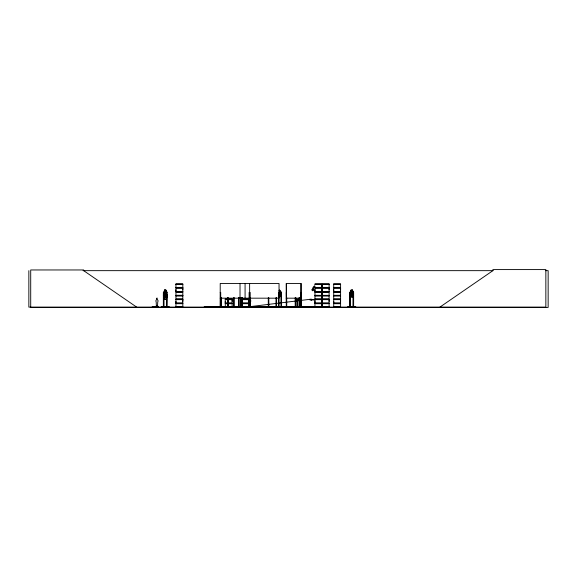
<?xml version="1.0" encoding="UTF-8"?>
<svg xmlns="http://www.w3.org/2000/svg" width="577" height="577" viewBox="0 0 577 577"><rect width="100%" height="100%" fill="white"/><g stroke="black" fill="none" stroke-linecap="round" stroke-linejoin="round"><path stroke-width="0.87" d="M175.942 303.026L175.942 299.643L182.822 299.643L182.815 303.026L175.942 303.026L175.949 301.338M175.942 291.457L175.942 288.082L182.822 288.082L182.815 291.457L175.942 291.457L175.949 289.769M182.815 301.338L182.815 299.643M182.815 289.769L182.815 288.082M225.261 303.026L225.261 299.643L232.134 299.643L232.127 303.026L225.261 303.026L225.268 301.338M232.127 301.338L232.127 299.643M314.963 303.026L314.963 301.338M314.963 291.457L314.963 289.769M321.829 301.338L321.829 299.643L314.955 299.643L314.955 303.026L321.836 303.026L321.836 299.643M321.829 289.769L321.829 288.082L314.955 288.082L314.955 291.457L321.836 291.457L321.836 288.082M322.24 303.026L322.24 299.643L329.106 299.643L329.099 303.026L322.233 303.026L322.233 299.643M322.24 291.457L322.24 288.082L329.106 288.082L329.099 291.457L322.233 291.457L322.233 288.082M329.099 301.338L329.099 299.643M329.099 289.769L329.099 288.082M333.715 303.026L333.715 299.643L340.596 299.643L340.589 303.026L333.715 303.026L333.722 301.338M333.715 291.457L333.715 288.082L340.596 288.082L340.589 291.457L333.715 291.457L333.722 289.769M340.589 301.338L340.589 299.643M340.589 289.769L340.589 288.082M217.551 307.079L230.685 307.101M303.754 306.834L293.852 306.813M163.904 292.287L163.861 307.108M166.739 292.323L166.602 307.108M350.261 292.287L350.304 307.108M157.081 297.984L157.492 299.903A1.226 1.104 -90 0 1 157.752 301.829L157.492 306.553L156.389 306.553L156.194 301.829A1.226 1.104 -90 0 1 156.425 299.903L156.497 298.273M157.247 305.839L157.391 305.918M157.117 306.034L157.023 305.904M175.877 295.474L182.83 295.539M175.927 307.101L182.83 306.964L182.822 303.704L175.942 303.704L175.942 306.964M225.239 307.101L232.142 306.964L232.127 303.704L225.261 303.704L225.347 307.101M241.099 306.971L241.099 297.595M314.912 295.431L321.843 295.575M314.934 307.101L314.955 303.704L321.836 303.704L321.836 306.964L314.104 307.051L321.829 306.87M333.701 307.101L340.603 306.971L340.596 303.704L333.715 303.704L333.715 306.964M299.521 307.101L299.506 297.595M352.295 290.051L353.513 292.409L353.47 294.696L352.295 297.047L351.061 297.047L352.295 290.051L351.061 290.051L349.886 292.409L349.893 307.108M283.927 307.065L288.745 306.805L283.956 307.108M283.934 306.827L288.731 306.813M286.004 307.101L286.163 306.575M164.697 290.116L164.12 294.155L164.892 295.539L165.664 295.539L166.421 294.155L166.421 292.409L165.851 290.116L164.654 290.116M161.279 307.108L169.061 306.834L161.243 307.065M347.866 307.065L355.706 306.834L347.873 307.036M347.873 306.834L355.706 306.834M220.032 306.654L220.032 307.108L220.162 306.575M220.746 307.079L220.717 292.409L220.212 292.409M275.9 307.072L276.037 297.595M164.683 290.051L163.464 292.388L163.507 307.108M165.808 296.989L167.092 294.717L167.092 297.054L165.873 299.384L164.683 299.384C163.428 298.359 162.512 291.111 164.633 297.047L165.873 297.047M165.823 297.047L167.041 294.717L165.462 290.419L165.029 290.419L164.705 292.409L164.705 293.433L165.462 294.335L165.851 292.409L164.683 292.388L163.543 294.739L164.683 297.047M352.28 296.989L353.557 294.717M279.023 294.335L279.643 293.433L279.023 290.419M298.345 299.384L299.131 298.179L298.316 299.326L296.751 299.326L295.972 298.179M329.114 306.971L322.211 307.101M279.636 296.989L281.446 294.696L281.504 292.388L279.665 290.051M279.665 297.047L281.504 294.717M279.34 295.539L280.537 294.155L280.537 292.409L279.636 290.116M151.953 307.101L155.725 306.95M152.234 307.094L158.098 307.022L157.636 307.094M153.367 306.95L153.597 307.101M156.353 307.101C157.543 306.813 155.804 307.599 156.439 306.308M157.983 307.108L158.084 306.308L157.514 306.308M248.507 307.094L248.651 306.308L248.795 306.82M248.774 307.108L250.627 307.101L250.49 306.308L250.346 306.82M250.476 307.022L249.949 307.072M249.264 298.042L248.961 299.903A1.226 1.226 0 0 0 248.709 301.829L248.961 306.553L250.187 306.553L250.44 301.829A1.226 1.226 0 0 0 250.187 299.903M439.919 307.108L492.888 270.656L492.888 269.582L545.849 269.582L545.849 307.108L28.85 307.108L28.85 270.656M310.253 299.268L248.651 306.82L250.49 306.82M163.875 292.402L163.363 292.409L163.356 307.108M280.956 292.38L281.432 292.409L281.432 307.108L281.489 306.575M83.001 270.656L493.162 270.656M545.445 270.656L548.15 270.656L548.15 307.418L30.711 307.418L30.711 269.964L83.679 269.964L83.679 270.656L136.641 307.108M175.935 284.007L182.83 284.007M314.948 284.007L321.843 284.007M322.226 284.007L329.114 284.007M333.715 284.007L340.603 284.007M175.935 284.136L182.83 284.144L182.815 287.404L175.942 287.404L175.942 284.144M314.948 284.144L321.843 284.136L321.829 287.404L314.955 287.404M329.114 284.144L322.226 284.136L322.233 287.404L329.106 287.404L329.106 284.144M333.715 284.136L340.603 284.136L340.589 287.404L333.715 287.404L333.715 284.144M175.949 284.346L182.815 284.346M314.963 284.346L321.829 284.346M329.099 284.346L322.24 284.346L322.24 287.404M333.722 284.346L340.589 284.346M175.891 287.635L182.873 287.635M314.905 287.635L321.879 287.635M322.182 287.635L329.157 287.635M333.672 287.635L340.646 287.635M175.891 287.844L182.873 287.844M314.905 287.844L321.879 287.844M322.182 287.844L329.157 287.844M333.672 287.844L340.646 287.844M164.633 290.051L165.873 290.051L167.041 292.388L166.486 292.409M352.323 290.116L351.083 290.116L350.484 294.155L351.285 295.539L352.078 295.539L352.872 294.155L352.28 290.116L353.557 292.388L353.499 307.108M175.891 291.695L182.873 291.695M314.905 291.695L321.879 291.695M322.182 291.695L329.157 291.695M333.672 291.695L340.646 291.695M175.891 291.904L182.873 291.904M314.905 291.904L321.879 291.904M322.182 291.904L329.157 291.904M333.672 291.904L340.646 291.904M314.955 292.142L321.836 292.142L321.836 295.395L314.963 295.309M322.233 292.142L329.106 292.142L329.106 295.395L322.24 295.309L322.233 292.142L322.24 295.309M279.037 292.409L278.54 292.409L278.482 307.108M301.165 292.409L300.646 292.409L300.624 307.108M350.405 292.409C348.522 292.582 350.585 296.261 351.112 297.047M165.512 292.748L165.08 292.748L164.705 294.739L165.08 296.672L165.851 295.763L165.462 292.748M182.815 295.309L175.949 295.309L175.949 292.142L182.822 292.142L182.822 295.395L175.935 295.395M340.589 295.309L333.722 295.309L333.715 292.142L340.596 292.142L340.596 295.395L333.686 295.532L340.603 295.539M321.843 295.402L314.948 295.395L314.963 292.142M329.114 295.395L322.161 295.489L329.114 295.539M175.935 295.691L182.83 295.712L182.815 298.965L175.942 298.965L175.942 295.712M329.114 295.712L322.226 295.698L322.233 298.965L329.106 298.965L329.106 295.712M333.715 295.712L340.603 295.691L340.589 298.965L333.715 298.965L333.715 295.712M175.949 295.907L182.815 295.907M314.963 295.907L321.829 295.907M329.099 295.907L322.24 295.907L322.24 298.965M333.722 295.907L340.589 295.907M167.092 297.054L165.851 299.326L164.697 299.326L163.594 297.032M220.219 298.179L279.037 298.179M286.192 298.179L301.165 298.179M225.261 298.965L232.134 298.965M241.114 298.965L247.995 298.965M314.955 298.965L321.836 298.965L321.836 295.712L314.948 295.712L314.963 298.965M175.891 299.203L182.873 299.203M225.21 299.203L232.185 299.203M241.071 299.203L248.045 299.203M314.905 299.203L321.879 299.203M322.182 299.203L329.157 299.203M333.672 299.203L340.646 299.203M175.891 299.413L182.873 299.413M225.21 299.413L232.185 299.413M241.071 299.413L248.045 299.413M296.729 299.384L298.374 299.384M314.905 299.413L321.879 299.413M322.182 299.413L329.157 299.413M333.672 299.413L340.646 299.413M311.479 299.6L315.309 299.6M241.114 299.643L247.995 299.643M311.479 299.91L315.309 299.91M241.114 303.026L247.995 303.026M175.891 303.257L182.873 303.257M225.21 303.257L232.185 303.257M241.071 303.257L248.045 303.257M314.905 303.257L321.879 303.257M322.182 303.257L329.157 303.257M333.672 303.257L340.646 303.257M175.891 303.466L182.873 303.466M225.21 303.466L232.185 303.466M241.071 303.466L248.045 303.466M314.905 303.466L321.879 303.466M322.182 303.466L329.157 303.466M333.672 303.466L340.646 303.466M241.114 303.704L247.995 303.704M322.233 306.964L322.233 303.704L329.106 303.704L329.106 306.964M163.327 306.575L163.875 306.575M166.45 306.575L166.998 306.575M349.893 306.575L350.441 306.575M353.131 306.575L353.679 306.575M154.268 306.719L155.083 306.719M234.255 306.726L245.218 307.101M249.177 306.719L249.964 306.719M268.161 306.805L269.625 307.072M276.592 306.726L280.876 306.726M161.25 306.834L169.061 306.834M175.949 306.87L182.815 306.87M225.268 306.87L232.127 306.87M247.987 306.87L237.702 307.108L248.002 306.964M268.197 306.834L269.589 306.834L268.233 307.072M329.099 306.87L322.24 306.87L322.24 303.704M333.722 306.87L340.589 306.87M308.818 306.957L310.657 307.108M249.574 306.575L249.682 307.108L249.625 283.473M279.189 307.072L279.095 306.575M268.456 307.101L268.413 306.575M249.877 298.042L250.187 298.576M300.963 307.065L300.898 283.473M295.929 298.215L296.758 299.384M165.823 290.051L167.005 292.409L166.962 307.108M226.559 307.036L226.48 306.575M297.083 307.079L297.083 299.326M353.622 307.108L353.643 292.409L353.146 292.2L353.131 307.108M353.441 306.575L353.391 307.108M353.312 292.409L353.275 307.108M350.405 294.133L350.441 307.108M350.203 306.575L350.16 307.108M350.08 294.133L350.037 307.108M315.922 307.108L315.922 306.654L204.251 306.654L204.251 307.108M314.847 306.654L314.847 307.108M311.479 299.066L311.479 300.444M310.253 299.066L310.253 300.444M307.793 307.108L305.976 307.108M301.216 306.654L301.216 307.108M300.999 292.409L301.028 307.108L301.165 283.473L286.192 283.473L286.286 307.108M300.754 297.718L300.725 307.108M300.141 306.654L300.141 307.108M300.033 297.595L299.997 307.108M299.939 297.595L299.982 307.108M299.86 306.575L299.874 307.108M299.679 306.575L299.651 307.108L299.6 297.595M299.348 297.595L299.29 307.108L299.275 306.575M299.138 297.595L299.117 307.108M297.494 306.575L297.494 307.108M297.465 299.326L297.472 307.108M297.292 299.326L297.321 307.108M297.22 306.575L297.22 307.108M295.835 306.575L295.835 307.108M295.691 297.595L295.741 307.108M295.626 306.575L295.612 307.108M295.431 306.575L295.431 307.108L295.359 297.595M295.258 297.595L295.208 307.108M286.711 297.718L286.74 307.108M286.545 297.718L286.574 307.108M286.466 283.473L286.473 307.108L286.3 292.409M280.905 292.214L280.992 307.108M280.876 306.575L280.876 307.108M279.08 307.108L279.037 283.473L220.219 283.473L220.212 307.108M278.936 306.654L278.936 307.108M278.597 306.575L278.597 307.108M276.592 306.575L276.592 307.108M276.534 297.595L276.477 307.108M276.094 306.575L276.094 307.108M268.882 306.575L268.882 307.108L268.774 297.718M268.709 306.575L268.702 307.108M268.291 297.718L268.283 307.108M268.24 306.575L268.161 307.108M250.18 307.108L250.122 292.409L249.127 292.409L249.069 307.108M250.065 306.575L250.072 307.108M249.855 306.82L249.855 305.745L249.293 305.745L249.293 306.82M249.185 306.575L249.192 307.108M245.081 283.473L245.081 298.179M242.556 297.595L242.571 307.108M242.427 297.595L242.427 307.108L242.369 297.595M242.239 297.595L242.225 307.108M241.287 297.595L241.301 307.108M241.056 306.575L241.035 307.108L240.97 297.595M240.847 297.718L240.782 307.108M240.616 306.575L240.616 307.108M240.559 297.718L240.551 307.108M240.414 297.718L240.414 307.108M240.364 297.718L240.364 307.108M240.025 283.473L240.025 298.179M239.094 297.595L239.152 307.108M239.037 306.575L239.037 307.108M238.597 297.595L238.654 307.108M238.539 306.575L238.539 307.108M234.255 306.575L234.255 307.108M234.197 297.595L234.139 307.108M233.699 297.595L233.757 307.108M233.642 306.575L233.642 307.108M228.016 297.718L228.03 307.108M227.886 297.718L227.872 307.108M227.828 297.718L227.756 307.108M227.706 297.718L227.691 307.108M227.518 306.654L227.518 307.108M226.429 306.575L226.422 307.108M225.989 306.575L226.047 307.108M225.932 306.726L225.924 307.108M221.64 306.575L221.64 307.108M221.582 297.595L221.525 307.108M221.142 306.575L221.142 307.108M221.085 297.595L221.041 307.108M220.565 306.575L220.544 307.108M220.529 292.409L220.464 307.108M220.407 292.409L220.356 307.108M213.843 307.108L212.033 307.108M210.98 307.108L209.17 307.108M205.325 306.654L205.325 307.108M166.84 306.575L166.84 307.108M166.803 296.729L166.717 307.108M166.486 296.729L166.45 307.108M163.68 292.409L163.68 294.133M163.68 296.729L163.717 307.108M163.601 306.575L163.623 307.108M157.954 306.308L157.954 306.82L156.115 306.82L156.115 306.308M157.636 306.308L157.636 306.95M157.514 306.82L157.471 305.745L156.973 305.745L157.009 306.82M156.562 306.82L156.562 306.308L155.992 306.308L155.992 306.95M314.782 285.73A4.63 4.63 0 0 0 312.467 289.741L311.695 289.741L312.806 290.815L313.931 289.741L313.152 289.741A3.866 3.866 0 0 1 315.085 286.394M164.474 293.953L165.087 295.72L164.445 297.537L165.289 296.044L166.082 297.566L165.491 295.705L166.104 293.96L165.303 295.359L164.474 293.953M351.472 290.419L351.09 293.433L351.876 294.335L352.28 292.409L351.876 290.419L351.472 290.419M164.697 292.445L164.12 296.491L164.892 297.876L165.664 297.876L166.421 296.491L166.421 294.739L165.851 292.445L164.697 292.445"/></g></svg>
